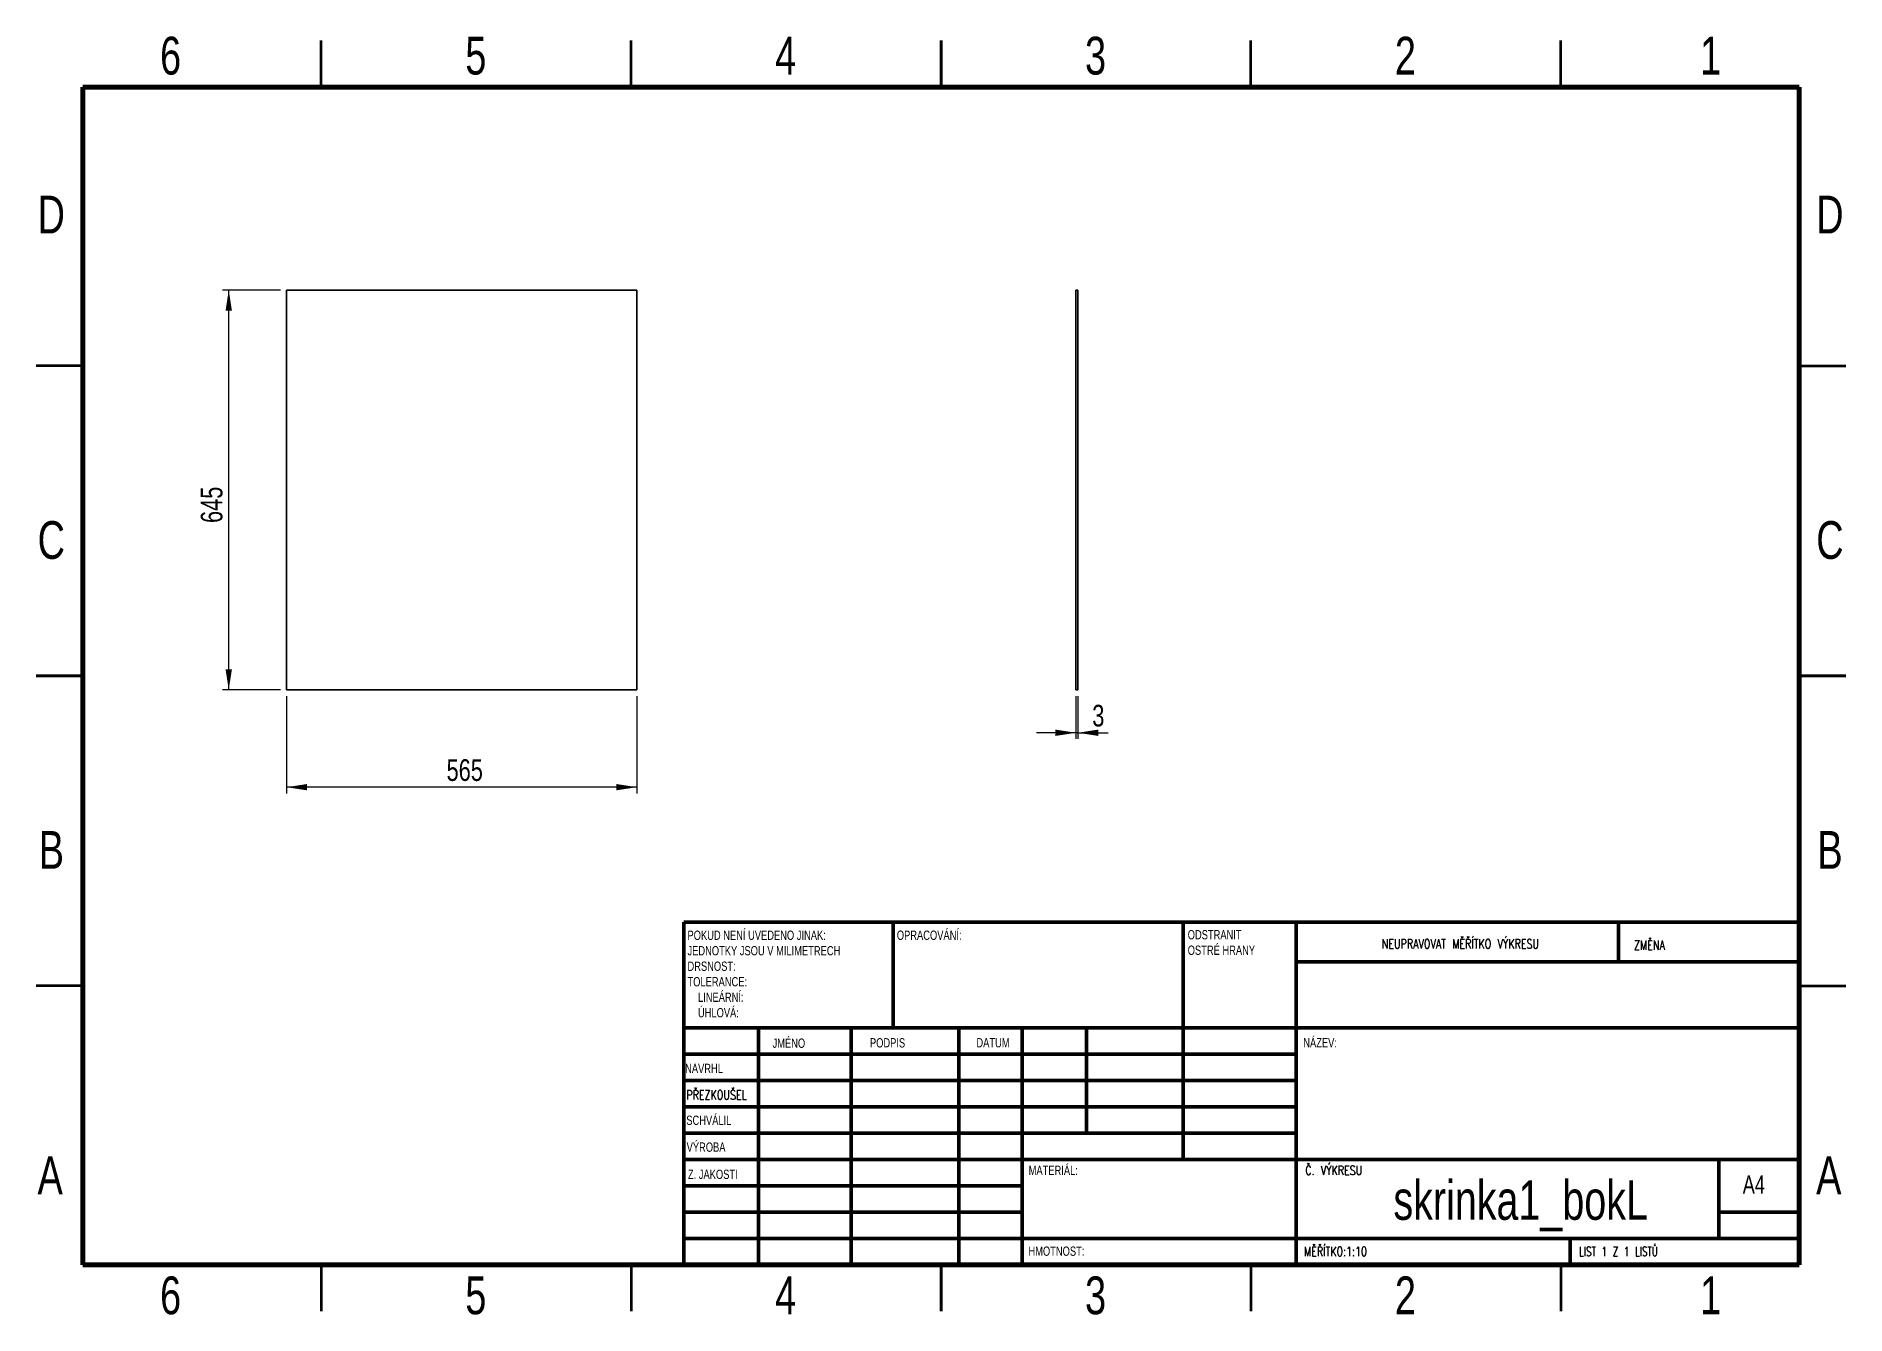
# Model space of a CAD drawing. Header units: millimetres. Extents: x 25 to 2945, y 19 to 2082.
import ezdxf

# ---------------------------------------------------------------- set-up
doc = ezdxf.new("R2010")
doc.units = ezdxf.units.MM
doc.header["$LTSCALE"] = 10
doc.styles.add('SLDTEXTSTYLE0', font='TXT', dxfattribs={"width": 0.75})
doc.styles.add('SLDTEXTSTYLE1', font='TXT', dxfattribs={"width": 0.6875, "bigfont": 'bigfont'})
doc.styles.add('SLDTEXTSTYLE2', font='TXT', dxfattribs={"width": 0.75, "bigfont": 'bigfont'})
doc.dimstyles.new('SLDDIMSTYLE0', dxfattribs={"dimtxt": 35, "dimasz": 33.02, "dimexe": 0, "dimexo": 0.0625, "dimgap": 8.75, "dimtad": 1, "dimrnd": 1e-09, "dimzin": 12, "dimdsep": 46, "dimtxsty": 'SLDTEXTSTYLE0', "dimsah": 1, "dimcen": 0.09, "dimadec": 0, "dimazin": 3, "dimtfac": 1, "dimtofl": 0, "dimtmove": 0, "dimatfit": 3, "dimfxl": 1, "dimfrac": 2, "dimtolj": 1, "dimtzin": 12, "dimarcsym": 0})
doc.dimstyles.new('SLDDIMSTYLE1', dxfattribs={"dimtxt": 35, "dimasz": 33.02, "dimexe": 0, "dimexo": 0.0625, "dimgap": 8.75, "dimtad": 1, "dimrnd": 1e-09, "dimzin": 12, "dimdsep": 46, "dimtxsty": 'SLDTEXTSTYLE0', "dimsah": 1, "dimcen": 0.09, "dimadec": 0, "dimazin": 3, "dimtfac": 1, "dimtmove": 0, "dimatfit": 0, "dimfxl": 1, "dimfrac": 2, "dimtolj": 1, "dimtzin": 12, "dimarcsym": 0})

# ---------------------------------------------------------------- blocks, each defined once
blk = doc.blocks.new('SW_NOTE_0')
at = {"color": 0, "linetype": 'Continuous', "lineweight": 0, "char_height": 15, "attachment_point": 1, "style": 'SLDTEXTSTYLE0'}
for s, insert in [('ODSTRANIT', (0, 19.3)), ('OSTRÉ HRANY', (0, -5.7))]:
    blk.add_mtext(s, dxfattribs=dict(at, insert=insert))
blk = doc.blocks.new('SW_NOTE_1')
at = {"color": 0, "linetype": 'Continuous', "lineweight": 0, "char_height": 15, "attachment_point": 1, "style": 'SLDTEXTSTYLE0'}
for s, insert in [('POKUD NENÍ UVEDENO JINAK:', (0, 19.3)), ('JEDNOTKY JSOU V MILIMETRECH', (0, -5.7)), ('TOLERANCE:', (0, -55.7)), ('DRSNOST:', (0, -30.7)), ('LINEÁRNÍ:', (16.9, -80.7)), ('ÚHLOVÁ:', (16.9, -105.7))]:
    blk.add_mtext(s, dxfattribs=dict(at, insert=insert))
blk = doc.blocks.new('_D')
at = {"color": 7, "linetype": 'Continuous', "lineweight": 18}
for p, q in [((429.1, 1017.5), (429.1, 860.5)), ((994.1, 1017.5), (994.1, 860.5)), ((994.1, 870.5), (429.1, 870.5))]:
    blk.add_line(p, q, dxfattribs=at)
for points in [[(429.1, 870.5), (462.1, 865.4), (462.1, 875.6)], [(994.1, 870.5), (961, 875.6), (961, 865.4)]]:
    blk.add_solid(points, dxfattribs=at)
at = {"color": 7, "linetype": 'Continuous', "lineweight": 18, "insert": (687.2, 915.6), "char_height": 35, "attachment_point": 1, "style": 'SLDTEXTSTYLE0'}
blk.add_mtext('565', dxfattribs=at)
blk = doc.blocks.new('_D_1')
at = {"color": 7, "linetype": 'Continuous', "lineweight": 18}
for p, q in [((419.1, 1672.5), (325.7, 1672.5)), ((335.7, 1027.5), (335.7, 1672.5)), ((419.1, 1027.5), (325.7, 1027.5))]:
    blk.add_line(p, q, dxfattribs=at)
for points in [[(335.7, 1672.5), (330.6, 1639.5), (340.8, 1639.5)], [(335.7, 1027.5), (340.8, 1060.5), (330.6, 1060.5)]]:
    blk.add_solid(points, dxfattribs=at)
at = {"color": 7, "linetype": 'Continuous', "lineweight": 18, "insert": (290.6, 1296.7), "char_height": 35, "attachment_point": 1, "rotation": 90, "style": 'SLDTEXTSTYLE0'}
blk.add_mtext('645', dxfattribs=at)
blk = doc.blocks.new('_D_2')
at = {"color": 7, "linetype": 'Continuous', "lineweight": 18}
for p, q in [((1702.8, 1017.5), (1702.8, 948.3)), ((1705.8, 1017.5), (1705.8, 948.3)), ((1702.8, 958.3), (1639.3, 958.3)), ((1705.8, 958.3), (1702.8, 958.3)), ((1705.8, 958.3), (1755, 958.3))]:
    blk.add_line(p, q, dxfattribs=at)
for points in [[(1702.8, 958.3), (1669.7, 963.4), (1669.7, 953.2)], [(1705.8, 958.3), (1738.8, 953.2), (1738.8, 963.4)]]:
    blk.add_solid(points, dxfattribs=at)
at = {"color": 7, "linetype": 'Continuous', "lineweight": 18, "insert": (1729.1, 1003.4), "char_height": 35, "attachment_point": 1, "style": 'SLDTEXTSTYLE0'}
blk.add_mtext('3', dxfattribs=at)

msp = doc.modelspace()

# ---------------------------------------------------------------- linework, layer by layer
at = {"color": 7, "linetype": 'Continuous', "lineweight": 35}
for p, q in [((485, 2000), (485, 2075)), ((985, 2000), (985, 2075)), ((1485, 2075), (1485, 2000)), ((1485, 2000), (1485, 2075)), ((1985, 2000), (1985, 2075)), ((2485, 2000), (2485, 2075)), ((100, 1550), (25, 1550)), ((2870, 1550), (2945, 1550)), ((25, 1050), (100, 1050)), ((100, 1050), (25, 1050)), ((2945, 1050), (2870, 1050)), ((2870, 1050), (2945, 1050)), ((100, 550), (25, 550)), ((2870, 550), (2945, 550)), ((485, 100), (485, 25)), ((985, 100), (985, 25)), ((1485, 25), (1485, 100)), ((1485, 100), (1485, 25)), ((1985, 100), (1985, 25)), ((2485, 100), (2485, 25))]:
    msp.add_line(p, q, dxfattribs=at)
at = {"color": 7, "linetype": 'Continuous', "lineweight": 70}
for p, q in [((100, 100), (100, 2000)), ((100, 2000), (2870, 2000)), ((2870, 2000), (2870, 100)), ((2870, 100), (100, 100))]:
    msp.add_line(p, q, dxfattribs=at)
at = {"color": 7, "linetype": 'Continuous', "lineweight": 25}
for p, q in [((429.067, 1672.476), (994.067, 1672.476)), ((429.067, 1027.476), (429.067, 1672.476)), ((994.067, 1672.476), (994.067, 1027.476)), ((1702.76, 1672.476), (1702.76, 1027.476)), ((1705.76, 1672.476), (1702.76, 1672.476)), ((1705.76, 1672.476), (1705.76, 1027.476)), ((994.067, 1027.476), (429.067, 1027.476)), ((1705.76, 1027.476), (1702.76, 1027.476))]:
    msp.add_line(p, q, dxfattribs=at)
at = {"color": 7, "linetype": 'Continuous', "lineweight": 50}
for p, q in [((1070, 652.5), (2870, 652.5)), ((1070, 652.5), (1070, 100)), ((1408, 482.5), (1408, 652.5)), ((1876, 652.5), (1876, 270)), ((2058, 652.5), (2058, 100)), ((2578, 588.75), (2578, 652.5)), ((2870, 588.75), (2058, 588.75)), ((2870, 482.5), (1070, 482.5)), ((1190.704, 482.5), (1190.704, 100)), ((1339.91, 482.5), (1339.91, 100)), ((1513.989, 482.5), (1513.989, 100)), ((1616, 100), (1616, 482.5)), ((1720, 312.5), (1720, 482.5)), ((2058, 440), (1070, 440)), ((2058, 397.5), (1070, 397.5)), ((2058, 355), (1070, 355)), ((2058, 312.5), (1070, 312.5)), ((1616, 270), (1070, 270)), ((1616, 270), (2870, 270)), ((2740, 142.5), (2740, 270)), ((1616, 227.499), (1070, 227.499)), ((1616, 185), (1070, 185)), ((2870, 185), (2740, 185)), ((1070, 142.5), (2870, 142.5)), ((2500, 100), (2500, 142.5))]:
    msp.add_line(p, q, dxfattribs=at)

# ---------------------------------------------------------------- block references
at = {"color": 7, "linetype": 'Continuous', "lineweight": 0}
for name, p in [('SW_NOTE_1', (1075.937, 619.874)), ('SW_NOTE_0', (1883.092, 620.695))]:
    msp.add_blockref(name, p, dxfattribs=at)

# ---------------------------------------------------------------- texts
for s, insert, char_height, attachment_point, style in [('6', (241.886, 2081.137), 60.96, 2, 'SLDTEXTSTYLE0'), ('5', (734.386, 2081.137), 60.96, 2, 'SLDTEXTSTYLE0'), ('4', (1234.386, 2081.137), 60.96, 2, 'SLDTEXTSTYLE0'), ('3', (1734.386, 2081.137), 60.96, 2, 'SLDTEXTSTYLE0'), ('2', (2234.386, 2081.137), 60.96, 2, 'SLDTEXTSTYLE0'), ('1', (2726.886, 2081.137), 60.96, 2, 'SLDTEXTSTYLE0'), ('D', (49.302, 1824.757), 60.96, 2, 'SLDTEXTSTYLE0'), ('D', (2919.302, 1824.757), 60.96, 2, 'SLDTEXTSTYLE0'), ('C', (49.365, 1299.757), 60.96, 2, 'SLDTEXTSTYLE0'), ('C', (2919.365, 1299.757), 60.96, 2, 'SLDTEXTSTYLE0'), ('B', (49.534, 799.757), 60.96, 2, 'SLDTEXTSTYLE0'), ('B', (2919.534, 799.757), 60.96, 2, 'SLDTEXTSTYLE0'), ('OPRACOVÁNÍ:', (1413.713, 639.193), 15, 1, 'SLDTEXTSTYLE0'), ('NEUPRAVOVAT MĚŘÍTKO VÝKRESU', (2196.146, 625.33), 15, 1, 'SLDTEXTSTYLE2'), ('ZMĚNA', (2603.276, 623.349), 15, 1, 'SLDTEXTSTYLE2'), ('JMÉNO', (1213.222, 465.015), 15, 1, 'SLDTEXTSTYLE0'), ('NÁZEV:', (2069.562, 465.762), 15, 1, 'SLDTEXTSTYLE0'), ('PODPIS', (1370.336, 465.618), 15, 1, 'SLDTEXTSTYLE0'), ('DATUM', (1542.147, 465.762), 15, 1, 'SLDTEXTSTYLE0'), ('NAVRHL', (1072.121, 424.297), 15, 1, 'SLDTEXTSTYLE0'), ('PŘEZKOUŠEL', (1074.105, 381.544), 15, 1, 'SLDTEXTSTYLE2'), ('SCHVÁLIL', (1074.017, 340.643), 15, 1, 'SLDTEXTSTYLE0'), ('VÝROBA', (1074.552, 297.337), 15, 1, 'SLDTEXTSTYLE0'), ('A', (47.566, 274.757), 60.96, 2, 'SLDTEXTSTYLE0'), ('MATERIÁL:', (1626.459, 259.861), 15, 1, 'SLDTEXTSTYLE0'), ('Č. VÝKRESU', (2072.787, 259.861), 15, 1, 'SLDTEXTSTYLE2'), ('A', (2917.566, 274.757), 60.96, 2, 'SLDTEXTSTYLE0'), ('Z. JAKOSTI', (1076.69, 253.496), 15, 1, 'SLDTEXTSTYLE0'), ('skrinka1_bokL', (2420.406, 236.069), 63.5, 2, 'SLDTEXTSTYLE0'), ('A4', (2778.712, 244.064), 29.1042, 1, 'SLDTEXTSTYLE0'), ('HMOTNOST:', (1626.178, 129.493), 14.986, 1, 'SLDTEXTSTYLE0'), ('MĚŘÍTKO:1:10', (2070.74, 129.001), 15, 1, 'SLDTEXTSTYLE2'), ('LIST 1 Z 1 LISTŮ', (2514.783, 129.001), 15, 1, 'SLDTEXTSTYLE1'), ('6', (241.886, 81.137), 60.96, 2, 'SLDTEXTSTYLE0'), ('5', (734.386, 81.137), 60.96, 2, 'SLDTEXTSTYLE0'), ('4', (1234.386, 81.137), 60.96, 2, 'SLDTEXTSTYLE0'), ('3', (1734.386, 81.137), 60.96, 2, 'SLDTEXTSTYLE0'), ('2', (2234.386, 81.137), 60.96, 2, 'SLDTEXTSTYLE0'), ('1', (2726.886, 81.137), 60.96, 2, 'SLDTEXTSTYLE0')]:
    msp.add_mtext(s, dxfattribs=dict(at, insert=insert, char_height=char_height, attachment_point=attachment_point, style=style))

# ---------------------------------------------------------------- dimensions: what is measured, and where the dimension line sits
at = {"color": 7, "linetype": 'Continuous', "lineweight": 18}
dim = msp.add_linear_dim(base=(335.693, 1672.476), p1=(429.067, 1027.476), p2=(429.067, 1672.476), angle=90, dimstyle='SLDDIMSTYLE0', dxfattribs=at)
dim.commit()
dim.dimension.update_dxf_attribs({"geometry": '_D_1', "text_midpoint": (335.693, 1335.52), "dimtype": 160})
for base, p1, p2, dimstyle, picture, middle in [((429.067, 870.496), (994.067, 1027.476), (429.067, 1027.476), 'SLDDIMSTYLE0', '_D', (726.024, 870.496)), ((1702.76, 958.277), (1705.76, 1027.476), (1702.76, 1027.476), 'SLDDIMSTYLE1', '_D_2', (1742.033, 958.277))]:
    dim = msp.add_linear_dim(base=base, p1=p1, p2=p2, dimstyle=dimstyle, dxfattribs=at)
    dim.commit()
    dim.dimension.update_dxf_attribs({"geometry": picture, "text_midpoint": middle, "dimtype": 160})

doc.saveas('drawing.dxf')
